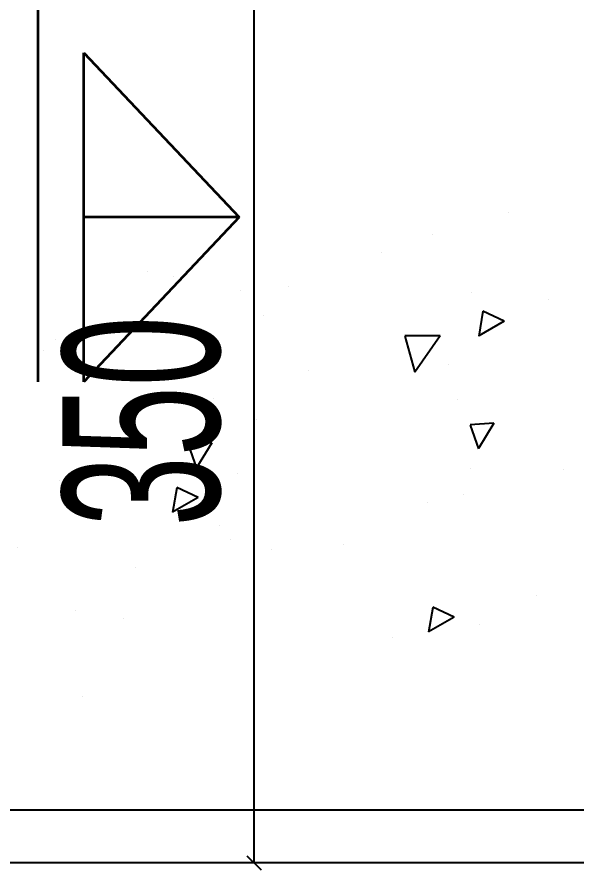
# Model space of a CAD drawing. Header units: inches. Extents: x -7543 to -822, y 102837 to 190349.
# Drawn here: x -837.17337 to -837.16267, y 102837.02397 to 102837.04026 of the extents above; entities that cross this region are included whole.
import ezdxf

# ---------------------------------------------------------------- set-up
doc = ezdxf.new("R2010")
doc.units = ezdxf.units.IN
doc.header["$MEASUREMENT"] = 0
doc.linetypes.add('ACAD_ISO03W100', pattern=[30, 12, -18])
doc.layers.get('0').update_dxf_attribs({"lineweight": 25})
doc.layers.add('BİTKİ', color=96, linetype='Continuous', lineweight=25)
doc.layers.add('ICOL', color=55, linetype='Continuous', lineweight=25)
doc.layers.add('DUVAR', color=7, linetype='Continuous', lineweight=35, true_color=0xfc4642)
doc.styles.add('OLCU', font='tromand.shx', dxfattribs={"width": 0.6, "height": 12})

msp = doc.modelspace()

# ---------------------------------------------------------------- linework, layer by layer
for p, q in [((-837.10726, 102837.025122), (-837.382423, 102837.025082)), ((-837.10726, 102837.024093), (-837.18795, 102837.02411))]:
    msp.add_line(p, q)
at = {"color": 0, "linetype": 'ByBlock', "lineweight": -2}
msp.add_line((-837.168978, 102837.024241), (-837.168708, 102837.023971), dxfattribs=at)
at = {"layer": 'BİTKİ'}
for p, q in [((-837.163989, 102837.036533), (-837.163989, 102837.036533)), ((-837.165428, 102837.036108), (-837.165428, 102837.036108)), ((-837.166401, 102837.035759), (-837.166401, 102837.035759)), ((-837.170878, 102837.035397), (-837.170878, 102837.035397)), ((-837.170383, 102837.035304), (-837.170383, 102837.035304)), ((-837.169096, 102837.035046), (-837.169096, 102837.035046)), ((-837.168193, 102837.035112), (-837.168193, 102837.035112)), ((-837.164683, 102837.035009), (-837.164683, 102837.035009)), ((-837.163221, 102837.034866), (-837.163221, 102837.034866)), ((-837.164061, 102837.034453), (-837.164469, 102837.034643)), ((-837.168664, 102837.034554), (-837.168664, 102837.034554)), ((-837.16447, 102837.034641), (-837.164549, 102837.034169)), ((-837.164061, 102837.034453), (-837.164548, 102837.034172)), ((-837.165963, 102837.034169), (-837.165771, 102837.033478)), ((-837.165287, 102837.034172), (-837.165962, 102837.034171)), ((-837.165287, 102837.034172), (-837.165769, 102837.03348)), ((-837.172645, 102837.0341), (-837.172645, 102837.0341)), ((-837.172857, 102837.033885), (-837.172857, 102837.033885)), ((-837.172398, 102837.033691), (-837.172398, 102837.033691)), ((-837.167803, 102837.033514), (-837.167803, 102837.033514)), ((-837.165131, 102837.033628), (-837.165131, 102837.033628)), ((-837.169619, 102837.032978), (-837.169619, 102837.032978)), ((-837.164956, 102837.032964), (-837.164956, 102837.032964)), ((-837.168798, 102837.032565), (-837.168798, 102837.032565)), ((-837.164711, 102837.032467), (-837.164552, 102837.032016)), ((-837.164261, 102837.032501), (-837.16471, 102837.03247)), ((-837.164261, 102837.032501), (-837.164551, 102837.032019)), ((-837.172367, 102837.032168), (-837.172367, 102837.032168)), ((-837.170098, 102837.032096), (-837.16994, 102837.031645)), ((-837.169648, 102837.03213), (-837.170097, 102837.032099)), ((-837.169648, 102837.03213), (-837.169939, 102837.031648)), ((-837.16471, 102837.031637), (-837.16471, 102837.031637)), ((-837.162925, 102837.031616), (-837.162925, 102837.031616)), ((-837.172559, 102837.031404), (-837.172559, 102837.031404)), ((-837.16916, 102837.031543), (-837.16916, 102837.031543)), ((-837.170319, 102837.031272), (-837.170399, 102837.030801)), ((-837.16991, 102837.031084), (-837.170318, 102837.031275)), ((-837.16991, 102837.031084), (-837.170398, 102837.030804)), ((-837.164833, 102837.031147), (-837.164833, 102837.031147)), ((-837.16553, 102837.030996), (-837.16553, 102837.030996)), ((-837.169511, 102837.030542), (-837.169511, 102837.030542)), ((-837.169293, 102837.030286), (-837.169293, 102837.030286)), ((-837.173365, 102837.030122), (-837.173365, 102837.030122)), ((-837.168501, 102837.030084), (-837.168501, 102837.030084)), ((-837.167129, 102837.030195), (-837.167129, 102837.030195)), ((-837.171109, 102837.02975), (-837.171109, 102837.02975)), ((-837.163452, 102837.029219), (-837.163452, 102837.029219)), ((-837.165428, 102837.028985), (-837.165507, 102837.028513)), ((-837.165019, 102837.028797), (-837.165427, 102837.028987)), ((-837.172261, 102837.028924), (-837.172261, 102837.028924)), ((-837.165019, 102837.028797), (-837.165506, 102837.028516)), ((-837.171334, 102837.028774), (-837.171334, 102837.028774)), ((-837.164535, 102837.028667), (-837.164535, 102837.028667)), ((-837.1662, 102837.028409), (-837.1662, 102837.028409)), ((-837.172112, 102837.027293), (-837.172112, 102837.027293))]:
    msp.add_line(p, q, dxfattribs=at)
at = {"layer": 'DUVAR', "linetype": 'ACAD_ISO03W100'}
msp.add_line((-837.172966, 102837.033291), (-837.172966, 102837.083038), dxfattribs=at)
at = {"layer": 'DUVAR'}
for p, q in [((-837.172094, 102837.033291), (-837.172094, 102837.03958)), ((-837.172094, 102837.03958), (-837.169126, 102837.036436)), ((-837.169126, 102837.036436), (-837.172094, 102837.036436)), ((-837.169126, 102837.036436), (-837.172094, 102837.033291))]:
    msp.add_line(p, q, dxfattribs=at)
msp.add_solid([(-837.172094, 102837.03958), (-837.169126, 102837.036436), (-837.172094, 102837.036436), (-837.172094, 102837.03958)], dxfattribs=at)
at = {"layer": 'ICOL'}
msp.add_line((-837.168843, 102837.041587), (-837.168843, 102837.024106), dxfattribs=at)
at = {"layer": 'ICOL', "color": 53}
msp.add_line((-837.16825, 102837.024106), (-837.168633, 102837.024106), dxfattribs=at)

# ---------------------------------------------------------------- texts
at = {"layer": 'ICOL', "style": 'OLCU', "width": 0.6}
msp.add_text('350', height=0.003, rotation=90, dxfattribs=at).set_placement((-837.169503, 102837.030532))

doc.saveas('drawing.dxf')
